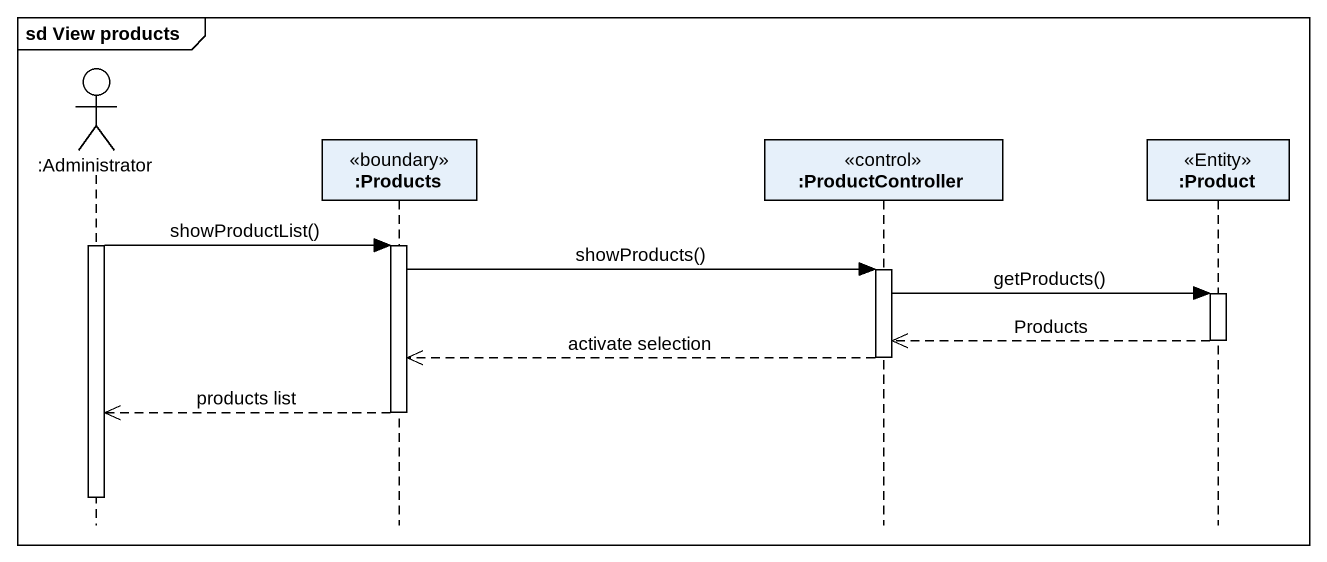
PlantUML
@startuml
mainframe sd View products
hide footbox
actor ":Administrator" as Administrator
participant ":Products" as Products <<boundary>>
participant ":ProductController" as ProductController <<control>>
participant ":Product" as Product <<Entity>>

activate Administrator
Administrator -> Products : showProductList()
activate Products
Products -> ProductController : showProducts()
activate ProductController
ProductController -> Product : getProducts()
activate Product
Product -->> ProductController : Products
deactivate Product
ProductController -->> Products : activate selection
deactivate ProductController
Products -->> Administrator : products list
deactivate Products
deactivate Administrator
@enduml
